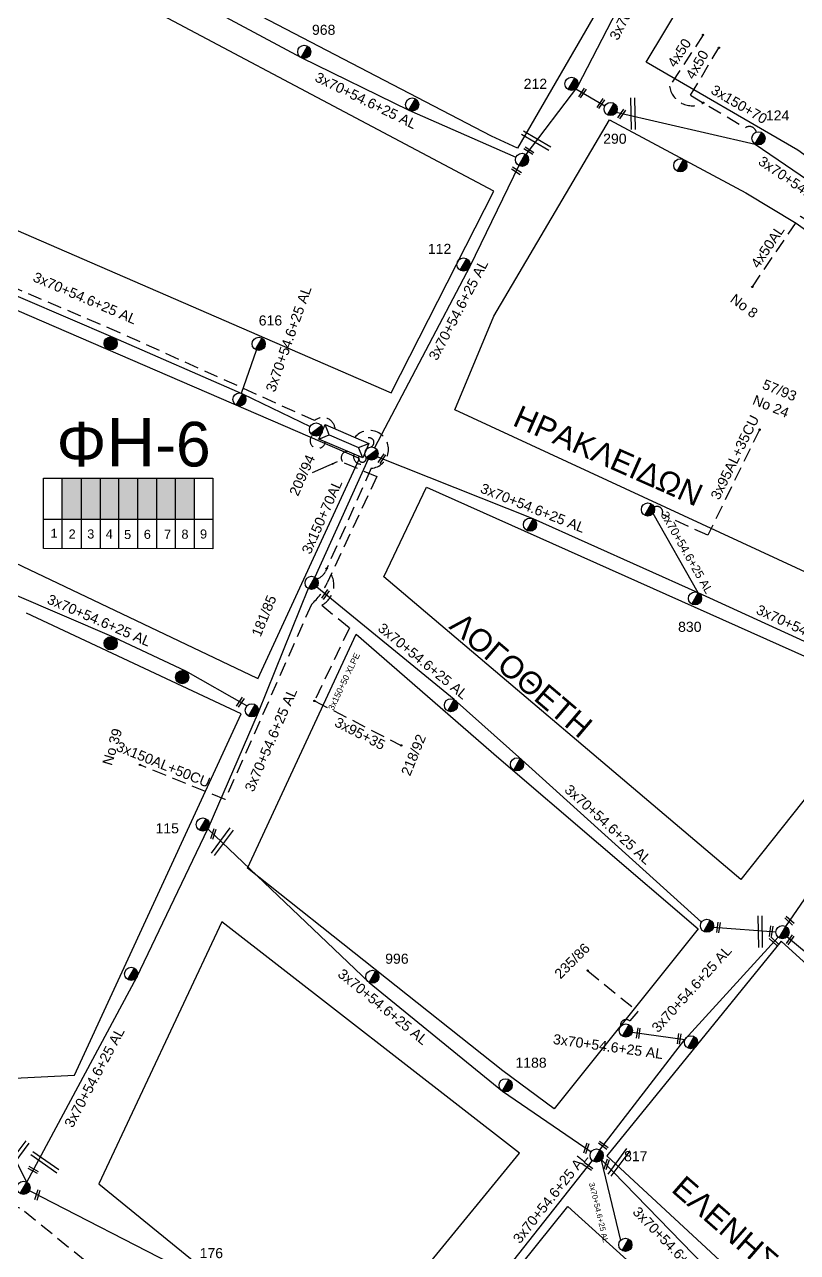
# Model space of a CAD drawing. Header units: millimetres. Extents: x 7477 to 9676, y 1828 to 2857.
# Drawn here: x 8638.7 to 8777, y 2237.8 to 2457.9 of the extents above; entities that cross this region are included whole.
import ezdxf
from ezdxf.enums import TextEntityAlignment as Align

# ---------------------------------------------------------------- set-up
doc = ezdxf.new("R2010")
doc.units = ezdxf.units.MM
doc.linetypes.add('DASHED', pattern=[19.05, 12.7, -6.35])
for name, color, linetype, lineweight in [('3x150+50 XLPE', 7, 'SYN_LINE', 30), ('3x150+70', 7, 'Continuous', 30), ('3x150+70AL', 7, 'DASHED', 30), ('3x150AL+50CU', 7, 'Continuous', 30), ('3x150AL+50CUXLPE', 7, 'Continuous', 30), ('3x70+54.6+25 AL', 7, 'SYN_LINE', 30), ('3x95+35', 7, 'Continuous', 30), ('3x95AL+35CU', 7, 'Continuous', 30), ('4x50', 7, 'Continuous', 30), ('4x50AL', 7, 'Continuous', 30), ('text διευθύνσεων', 250, 'Continuous', 30), ('Υπόβαθρο ΔΕΗ', 7, 'Continuous', 30)]:
    doc.layers.add(name, color=color, linetype=linetype, lineweight=lineweight)
for name, color, linetype in [('Pillar OTE', 7, 'Continuous'), ('TEXT ΚΑΛΩΔΙΩΝ', 7, 'Continuous'), ('Άγνωστα', 7, 'Continuous'), ('ΑΓΝΩΣΤΟ ΥΠΟΓΕΙΟ ΚΑΛΩΔΙΟ', 7, 'DASHED'), ('Επιγραφές - Σχήματα', 7, 'Continuous'), ('Καλώδια ΧΤ   3x150+50CU', 7, 'DASHED'), ('Καλώδια ΧΤ   3x150AL+50CU', 7, 'DASHED'), ('Μηχανική τομή', 7, 'Continuous'), ('Στύλος Ξύλινος', 7, 'Continuous'), ('Στύλος Ξύλινος @ 1', 7, 'Continuous'), ('Στύλος ΦΜ', 7, 'Continuous'), ('Στύλος ΦΜ @ 1', 7, 'Continuous'), ('Συνδέσεις', 7, 'Continuous'), ('Τομή', 7, 'Continuous'), ('Υποσταθμός εναέριος 2 στύλων', 7, 'Continuous'), ('Υποσταθμός πόλεως', 7, 'Continuous')]:
    doc.layers.add(name, color=color, linetype=linetype)
doc.styles.add('arial', font='ARIAL.TTF')
doc.styles.get("Standard").update_dxf_attribs({"font": 'ARIAL.TTF'})
doc.linetypes.add('SYN_LINE', pattern='A,0.5,-0.0001,["/\\/\\/\\/",Standard,S=0.1,R=0,X=0,Y=-0.05],-0.25', length=0.7501)
doc.dimstyles.new('ISO-25', dxfattribs={"dimtxt": 2.5, "dimasz": 2.5, "dimexe": 1.25, "dimexo": 0.625, "dimtad": 1, "dimtxsty": 'Standard', "dimcen": 2.5, "dimadec": 0, "dimazin": 0, "dimtfac": 1, "dimtmove": 0, "dimatfit": 3, "dimfxl": 1, "dimarcsym": 0})

# ---------------------------------------------------------------- blocks, each defined once
blk = doc.blocks.new('ΥΠΑΡΧΩΝ ΤΣΙΜΕΝΤΕΝΙΟΣ ΣΤΥΛΟΣ')
at = {"layer": 'Στύλος ΦΜ'}
blk.add_hatch(color=7, dxfattribs=at).paths.add_polyline_path([(-1.29, -2.28, 0.574793), (2.62, 0, 0.268822), (1.3, 2.27)])
at = {"layer": 'Στύλος ΦΜ', "color": 7}
blk.add_line((-1.29, -2.28), (1.3, 2.27), dxfattribs=at)
blk.add_circle((0, 0), 2.62, dxfattribs=at)
at = {"layer": 'Στύλος ΦΜ', "flags": 4}
for tag, p in [('ΑΡΙΘΜΟΣ', (-4.68, 8.05)), ('ΤΥΠΟΣ', (-4.91, 3.03))]:
    blk.add_attdef(tag, p, '', height=4, dxfattribs=at)
blk = doc.blocks.new('ΥΠΑΡΧΩΝ ΞΥΛΙΝΟΣ ΣΤΥΛΟΣ')
at = {"layer": 'Στύλος Ξύλινος'}
h = blk.add_hatch(color=7, dxfattribs=at)
h.paths.add_polyline_path([(-2.62, 0, 0.270008), (-1.29, -2.28), (1.3, 2.27, 0.576266)])
h.paths.add_polyline_path([(-1.29, -2.28, 0.574793), (2.62, 0, 0.268822), (1.3, 2.27)])
at = {"layer": 'Στύλος Ξύλινος', "color": 7}
blk.add_line((-1.29, -2.28), (1.3, 2.27), dxfattribs=at)
blk.add_circle((0, 0), 2.62, dxfattribs=at)
at = {"layer": 'Στύλος Ξύλινος', "flags": 4}
for tag, p in [('ΑΡΙΘΜΟΣ', (-4.91, 8.6)), ('ΤΥΠΟΣ', (-4.85, 3.39))]:
    blk.add_attdef(tag, p, '', height=4, dxfattribs=at)
blk = doc.blocks.new('ΥΠΟΣΤΑΘΜΟΣ ΕΝΑΕΡΙΟΣ ΕΠΙ 2 ΣΤΥΛΩΝ')
at = {"layer": 'Υποσταθμός εναέριος 2 στύλων', "linetype": 'Continuous'}
for points in [[(-11.97, -2.11, 0.574793), (-8.45, -0.07, 0.268822), (-9.64, 1.98)], [(9.68, -2.15, 0.574793), (13.19, -0.1, 0.268822), (12.01, 1.95)]]:
    blk.add_hatch(color=256, dxfattribs=at).paths.add_polyline_path(points)
for p, q in [((-11.97, -2.11), (-9.64, 1.98)), ((9.68, -2.15), (12.01, 1.95))]:
    blk.add_line(p, q, dxfattribs=at)
for centre in [(-10.81, -0.07), (10.84, -0.1)]:
    blk.add_circle(centre, 2.36, dxfattribs=at)
at = {"layer": 'Υποσταθμός πόλεως', "linetype": 'Continuous', "ltscale": 40}
blk.add_lwpolyline([(-8.57, 2.82), (8.57, 2.82), (8.57, -2.82), (-8.57, -2.82)], close=True, dxfattribs=at)
for points in [[(-5.75, 0), (-8.57, 2.82)], [(-8.57, -2.82), (-5.75, 0)], [(-5.75, 0), (5.75, 0)], [(5.75, 0), (8.57, 2.82)], [(8.57, -2.82), (5.75, 0)]]:
    blk.add_lwpolyline(points, dxfattribs=at)
at = {"layer": 'Υποσταθμός εναέριος 2 στύλων', "ltscale": 40, "flags": 1}
for tag, p in [('ΜΕΤΑΣΧΗΜΑΤΙΣΜΟΣ', (14.09, 2.51)), ('ΙΣΧΥΣ', (14.07, -0.28)), ('ΑΡΙΘΜΟΣ', (14.19, -3))]:
    blk.add_attdef(tag, p, '', height=1.8, dxfattribs=at)
blk = doc.blocks.new('ΜΗΧΑΝΙΚΗ ΤΟΜΗ')
at = {"layer": 'Μηχανική τομή', "ltscale": 40}
for p, q in [((-1.89, 0.78), (5.69, 0.78)), ((-1.89, -0.77), (5.69, -0.77))]:
    blk.add_line(p, q, dxfattribs=at)
blk = doc.blocks.new('ΤΟΜΗ')
at = {"layer": 'Τομή', "ltscale": 40}
for p, q in [((-5.68, 0), (17.06, 0)), ((-5.68, -2.77), (17.06, -2.77))]:
    blk.add_line(p, q, dxfattribs=at)
blk = doc.blocks.new('_ΣΥΝΔΕΣΗ')
at = {"layer": 'Συνδέσεις', "linetype": 'SYN_LINE', "ltscale": 40}
blk.add_hatch(color=256, dxfattribs=at).paths.add_polyline_path([(0.5, -0.01, 1), (-0.5, -0.01, 1)])
at = {"layer": 'Συνδέσεις'}
blk.add_circle((0, -0.01), 0.5, dxfattribs=at)

msp = doc.modelspace()

# ---------------------------------------------------------------- hatches: boundary and pattern name
at = {"layer": 'Καλώδια ΧΤ   3x150AL+50CU', "linetype": 'DASHED', "lineweight": -3, "ltscale": 0.2}
h = msp.add_hatch(color=85, dxfattribs=at)
h.dxf.hatch_style = 1
h.paths.add_polyline_path([(8648.85, 2376.62), (8645.41, 2376.62), (8645.41, 2369.26), (8648.85, 2369.25)])
h = msp.add_hatch(color=1, dxfattribs=at)
h.dxf.hatch_style = 1
h.paths.add_polyline_path([(8648.85, 2369.25), (8652.29, 2369.25), (8652.29, 2376.62), (8648.85, 2376.62)])
h = msp.add_hatch(color=2, dxfattribs=at)
h.dxf.hatch_style = 1
h.paths.add_polyline_path([(8655.52, 2376.62), (8652.23, 2376.62), (8652.23, 2369.25), (8655.52, 2369.25)])
h = msp.add_hatch(color=30, dxfattribs=at)
h.dxf.hatch_style = 1
h.paths.add_polyline_path([(8658.82, 2376.62), (8655.52, 2376.62), (8655.52, 2369.25), (8658.82, 2369.25)])
h = msp.add_hatch(color=5, dxfattribs=at)
h.dxf.hatch_style = 1
h.paths.add_polyline_path([(8662.21, 2376.61), (8658.91, 2376.61), (8658.91, 2369.25), (8662.21, 2369.24)])
h = msp.add_hatch(color=6, dxfattribs=at)
h.dxf.hatch_style = 1
h.paths.add_polyline_path([(8665.54, 2376.61), (8662.25, 2376.61), (8662.25, 2369.25), (8665.54, 2369.24)])
h = msp.add_hatch(color=27, dxfattribs=at)
h.dxf.hatch_style = 1
h.paths.add_polyline_path([(8668.93, 2376.61), (8665.64, 2376.61), (8665.64, 2369.25), (8668.93, 2369.24)])

# ---------------------------------------------------------------- linework, layer by layer
at = {"layer": '3x150+50 XLPE', "color": 2, "linetype": 'DASHED', "lineweight": -3, "ltscale": 0.2}
msp.add_lwpolyline([(8692.76, 2360.39, -0.525719), (8691.87, 2353.86), (8696.83, 2349.76), (8690.58, 2336.68)], format="xyb", dxfattribs=at)
at = {"layer": '3x150+70', "color": 6, "linetype": 'DASHED', "lineweight": -3, "ltscale": 0.2}
msp.add_lwpolyline([(8757.89, 2445.22), (8767.74, 2439.4, -0.530686), (8769.69, 2438.62, 241.95024)], format="xyb", dxfattribs=at)
at = {"layer": '3x150+70AL', "color": 2, "linetype": 'DASHED', "lineweight": -3, "ltscale": 0.2}
msp.add_lwpolyline([(8697.81, 2383.89, -1.508917), (8700.75, 2378.37), (8692.54, 2359.89, -0.232942), (8690.97, 2358.58, 0.78716)], format="xyb", dxfattribs=at)
at = {"layer": '3x150+70AL', "color": 5, "linetype": 'DASHED', "lineweight": -3, "ltscale": 0.2}
msp.add_lwpolyline([(8700.67, 2382.18, 1.716568), (8699.55, 2383.14, -1.00569)], format="xyb", dxfattribs=at)
at = {"layer": '3x150+70AL', "color": 1, "linetype": 'DASHED', "lineweight": -3, "ltscale": 0.2}
msp.add_lwpolyline([(8700.21, 2379.99, -0.979346), (8697.64, 2380.89, 0.227355)], format="xyb", dxfattribs=at)
at = {"layer": '3x150+70AL', "color": 6, "linetype": 'DASHED', "lineweight": -3, "ltscale": 0.2}
msp.add_lwpolyline([(8699.85, 2380.3, -1.415147), (8698.55, 2380.5, -0.073726)], format="xyb", dxfattribs=at)
at = {"layer": '3x150AL+50CU', "color": 85, "linetype": 'DASHED', "lineweight": -3, "ltscale": 0.2}
msp.add_lwpolyline([(8696.56, 2381.36, 0.779724), (8695.87, 2379.34), (8701.77, 2376.89), (8692.87, 2357.84, -0.097341), (8690.02, 2353.95), (8674.59, 2319.01), (8659.32, 2325.21)], format="xyb", dxfattribs=at)
at = {"layer": '3x150AL+50CUXLPE', "color": 1, "linetype": 'DASHED', "lineweight": -3, "ltscale": 0.2}
msp.add_lwpolyline([(8705.99, 2166.69), (8714.36, 2161.28), (8726.8, 2180.49), (8720.96, 2185.13), (8718.41, 2184.6), (8697.06, 2201.56), (8692.56, 2201.95), (8657.9, 2229.4, 0.443398), (8652.48, 2233.94), (8637.83, 2245.85, -0.627492), (8635.99, 2252.05, 0.627492)], format="xyb", dxfattribs=at)
at = {"layer": '3x70+54.6+25 AL', "color": 173, "linetype": 'SYN_LINE', "lineweight": -3, "ltscale": 15}
for points in [[(8752.53, 2475.57), (8737.67, 2446.78)], [(8737.67, 2446.78), (8728.45, 2434.6)], [(8737.35, 2446.36), (8742.58, 2443.34)], [(8741.99, 2254.44), (8766.61, 2229.05), (8800.32, 2199.87)]]:
    msp.add_lwpolyline(points, dxfattribs=at)
at = {"layer": '3x70+54.6+25 AL', "color": 1, "linetype": 'SYN_LINE', "lineweight": -3, "ltscale": 15}
for points in [[(8639.49, 2473.96), (8661.9, 2466.13), (8688.17, 2451.98), (8707.48, 2442.52), (8726.66, 2434.14)], [(8727.16, 2432.64), (8718.4, 2414.53), (8701.34, 2382.05)]]:
    msp.add_lwpolyline(points, dxfattribs=at)
at = {"layer": '3x70+54.6+25 AL', "color": 6, "linetype": 'SYN_LINE', "lineweight": -3, "ltscale": 15}
for points in [[(8744.62, 2442.16), (8769.5, 2436.48), (8803.21, 2413.46), (8844.1, 2385.45)], [(8700.21, 2379.99), (8690.65, 2358.85)], [(8689.48, 2356.8), (8680.48, 2334.63), (8671.46, 2313.74)], [(8678.47, 2335.77), (8667.52, 2342.01), (8654.69, 2348.02), (8636.49, 2355.85)], [(8639.08, 2250.45), (8658.78, 2287.18), (8671.46, 2313.74)]]:
    msp.add_lwpolyline(points, dxfattribs=at)
at = {"layer": '3x70+54.6+25 AL', "color": 27, "linetype": 'SYN_LINE', "lineweight": -3, "ltscale": 15}
for points in [[(8607.5, 2420.83), (8630.23, 2412.25), (8654.45, 2401.87), (8677.72, 2391.74), (8689.82, 2385.86)], [(8671.46, 2313.74), (8700.36, 2286.23), (8724.22, 2266.77), (8740.13, 2255.88)], [(8741.69, 2256.23), (8756.91, 2275.98), (8773.58, 2294.36)], [(8722.04, 2231.08), (8740.37, 2254.29)]]:
    msp.add_lwpolyline(points, dxfattribs=at)
at = {"layer": '3x70+54.6+25 AL', "color": 27, "linetype": 'SYN_LINE', "lineweight": -3, "ltscale": 10}
for points in [[(8677.49, 2391.84), (8680.21, 2399.55)], [(8747.45, 2277.3), (8756.91, 2275.98)]]:
    msp.add_lwpolyline(points, dxfattribs=at)
at = {"layer": '3x70+54.6+25 AL', "color": 5, "linetype": 'SYN_LINE', "lineweight": -3, "ltscale": 15}
for points in [[(8803.61, 2335.75), (8759.3, 2356.07), (8729.76, 2369.29), (8701.8, 2380.4)], [(8759.3, 2356.07), (8751.2, 2370.25)], [(8774.95, 2296.26), (8789.09, 2316.85), (8803.89, 2334.3)], [(8820.24, 2254.16), (8820.24, 2254.16), (8806.33, 2267.71), (8792.84, 2279.79), (8775.18, 2294.38)]]:
    msp.add_lwpolyline(points, dxfattribs=at)
at = {"layer": '3x70+54.6+25 AL', "color": 2, "linetype": 'SYN_LINE', "lineweight": -3, "ltscale": 15}
msp.add_lwpolyline([(8759.86, 2297.02), (8727.72, 2326.1), (8715.61, 2336.92), (8690.98, 2357.08)], dxfattribs=at)
at = {"layer": '3x70+54.6+25 AL', "color": 151, "linetype": 'SYN_LINE', "lineweight": -3, "ltscale": 15}
msp.add_lwpolyline([(8639.08, 2250.45), (8627.13, 2273.96), (8603.26, 2300.19), (8581.95, 2323.46), (8563.82, 2344.74)], dxfattribs=at)
at = {"layer": '3x70+54.6+25 AL', "color": 2, "linetype": 'SYN_LINE', "lineweight": -3, "ltscale": 10}
msp.add_lwpolyline([(8762, 2296.14), (8773.19, 2295.32)], dxfattribs=at)
at = {"layer": '3x70+54.6+25 AL', "color": 7, "linetype": 'SYN_LINE', "lineweight": -3, "ltscale": 15}
msp.add_lwpolyline([(8741.93, 2254.37), (8745.37, 2240)], dxfattribs=at)
at = {"layer": '3x95+35', "color": 2, "linetype": 'DASHED', "lineweight": -3, "ltscale": 0.2}
msp.add_lwpolyline([(8690.58, 2336.68), (8706.12, 2328.71)], dxfattribs=at)
at = {"layer": '3x95AL+35CU', "color": 5, "linetype": 'DASHED', "lineweight": -3, "ltscale": 0.2}
msp.add_lwpolyline([(8770.27, 2385.29), (8761, 2366.36), (8752.84, 2370.14, 0.740515), (8751.4, 2371.38, -9.663456)], format="xyb", dxfattribs=at)
at = {"layer": '4x50', "color": 6, "linetype": 'DASHED', "lineweight": -3, "ltscale": 0.2}
msp.add_lwpolyline([(8760.16, 2456.05), (8754.15, 2446.85, 0.527408), (8760.19, 2443.86, 3.649072)], format="xyb", dxfattribs=at)
msp.add_lwpolyline([(8757.89, 2445.22), (8762.98, 2453.73)], dxfattribs=at)
at = {"layer": '4x50', "color": 85, "linetype": 'Continuous', "lineweight": -3, "ltscale": 0.2}
msp.add_lwpolyline([(8666.96, 2234.78), (8639.54, 2248.89)], dxfattribs=at)
at = {"layer": '4x50AL', "color": 6, "linetype": 'DASHED', "lineweight": -3, "ltscale": 0.2}
msp.add_lwpolyline([(8768.98, 2410.86), (8777.59, 2423.57), (8779.15, 2422.6)], dxfattribs=at)
at = {"layer": 'Pillar OTE', "lineweight": -3, "ltscale": 40}
for points in [[(8642.08, 2363.98), (8642.08, 2376.62), (8672.41, 2376.62), (8672.41, 2363.95), (8642.08, 2363.98)], [(8645.41, 2363.98), (8645.41, 2376.62)], [(8648.85, 2363.97), (8648.85, 2376.62)], [(8652.29, 2363.97), (8652.29, 2376.62)], [(8655.58, 2363.96), (8655.58, 2376.62)], [(8658.97, 2363.96), (8658.97, 2376.62)], [(8662.37, 2363.96), (8662.37, 2376.62)], [(8665.7, 2363.95), (8665.7, 2376.62)], [(8669.09, 2363.95), (8669.09, 2376.62)], [(8642.08, 2369.26), (8672.41, 2369.23)]]:
    msp.add_lwpolyline(points, dxfattribs=at)
at = {"layer": 'ΑΓΝΩΣΤΟ ΥΠΟΓΕΙΟ ΚΑΛΩΔΙΟ', "color": 30, "linetype": 'DASHED', "lineweight": -3, "ltscale": 0.2}
msp.add_lwpolyline([(8694.28, 2385.41, 0.611919), (8690.61, 2386.92), (8655.75, 2402.64), (8630.39, 2413.45), (8609.31, 2421.52, 0.736538), (8607.47, 2421.9, 1.688334)], format="xyb", dxfattribs=at)
at = {"layer": 'ΑΓΝΩΣΤΟ ΥΠΟΓΕΙΟ ΚΑΛΩΔΙΟ', "color": 27, "linetype": 'DASHED', "lineweight": -3, "ltscale": 0.2}
msp.add_lwpolyline([(8739.52, 2288.31), (8748.45, 2281.04), (8747.06, 2279.32, 0.718053), (8745.38, 2278.33, 3.691266)], format="xyb", dxfattribs=at)
at = {"layer": 'Καλώδια ΧΤ   3x150+50CU', "color": 27, "linetype": 'DASHED', "ltscale": 0.2}
msp.add_arc((8691.17, 2383.32), 1.38, 127.8211, 347.9558, dxfattribs=at)
at = {"layer": 'Υπόβαθρο ΔΕΗ', "lineweight": -3}
for points in [[(8722.28, 2437.91), (8642.78, 2479.37), (8666.14, 2520.3), (8721.64, 2491.69), (8750.61, 2476.69), (8726.94, 2435.75)], [(8783.39, 2506.74), (8871.01, 2435.26), (8836.29, 2392.57), (8777.1, 2435.36), (8749.95, 2451.14)], [(8722.69, 2428.05), (8638.73, 2472.67), (8614.8, 2430.75), (8704.32, 2391.92)], [(8715.7, 2388.87), (8722.67, 2405.64), (8743.43, 2440.81), (8767.83, 2427.73), (8776.8, 2422.3), (8829.55, 2384.53), (8803.53, 2352.06), (8800.91, 2349.36)], [(8710.66, 2375), (8783.93, 2342.19), (8787.27, 2330.3), (8766.92, 2304.69), (8702.98, 2358.94)], [(8724.28, 2270.39), (8678.57, 2306.73), (8698.02, 2348.62), (8723.61, 2326.44), (8759.29, 2295.83), (8733.47, 2263.58)], [(8727.31, 2255.66), (8674.01, 2297.09), (8652, 2250.16), (8694.48, 2215.51)], [(8834.8, 2238.39), (8774.12, 2293.64), (8742.9, 2255.14), (8801.17, 2201.17)], [(8725.23, 2190.18), (8716.47, 2197.47), (8730.39, 2215.15), (8725.42, 2219.08), (8710.74, 2201.84), (8704.62, 2207.24), (8724.73, 2232.09), (8735.94, 2246.07), (8793.81, 2193.7), (8767.18, 2163.2), (8763.45, 2159.45)]]:
    msp.add_lwpolyline(points, close=True, dxfattribs=at)
for points in [[(8680.43, 2340.65), (8698.62, 2380.11), (8607.72, 2419.44), (8565.69, 2345.79), (8635.67, 2269.03), (8647.61, 2269.61), (8677.43, 2334.39)], [(8680.39, 2340.67), (8631.87, 2363.79)], [(8677.47, 2334.38), (8639.01, 2352.42)]]:
    msp.add_lwpolyline(points, dxfattribs=at)

# ---------------------------------------------------------------- block references
at = {"layer": 'Μηχανική τομή', "lineweight": -3, "zscale": 0.4999999999999997}
for p, xscale, yscale, rotation in [((8738.31, 2445.23), 0.2499999999999924, 0.2499999999999924, 55.7081618324271), ((8741.61, 2443.33), 0.2499999999999924, 0.2499999999999924, 55.7081618324271), ((8745.35, 2441.47), 0.2499999999999924, 0.2499999999999924, 55.7081618324271), ((8728.57, 2435.56), 0.2500000000001161, 0.2500000000001161, 327.7590395873894), ((8726.33, 2431.95), 0.2500000000001161, 0.2500000000001161, 327.7590395873894), ((8702.42, 2379.7), 0.2499999999999463, 0.2499999999999463, 55.80494535832628), ((8692.32, 2355.35), 0.2499999999999463, 0.2499999999999463, 55.80494535832628), ((8677.07, 2336.04), 0.2499999999999463, 0.2499999999999463, 55.80494535832628), ((8672.35, 2312.41), 0.2499999999999463, 0.2499999999999463, 72.02161003224073), ((8775.97, 2296.96), 0.2499999999999463, 0.2499999999999463, 137.1523998738911), ((8762.86, 2295.61), 0.2499999999999463, 0.2499999999999463, 81.63179804286129), ((8772.29, 2294.93), 0.2499999999999463, 0.2499999999999463, 81.63179804286129), ((8773.17, 2293.29), 0.2499999999999463, 0.2499999999999463, 137.1523998738911), ((8775.51, 2293.47), 0.2499999999999463, 0.2499999999999463, 55.80494535832628), ((8748.52, 2276.67), 0.2499999999999463, 0.2499999999999463, 81.63179804286129), ((8755.83, 2275.65), 0.2499999999999463, 0.2499999999999463, 81.63179804286129), ((8742.67, 2256.74), 0.2499999999999463, 0.2499999999999463, 144.0432200644687), ((8739.12, 2256.09), 0.2499999999999463, 0.2499999999999463, 72.02161003224073), ((8739.91, 2252.95), 0.2499999999999463, 0.2499999999999463, 144.0432200644687), ((8742.78, 2253.23), 0.2499999999999463, 0.2499999999999463, 72.02161003224073), ((8640.66, 2252.38), 0.2499999999999463, 0.2499999999999463, 150.6550577237379), ((8640.87, 2247.71), 0.2499999999999463, 0.2499999999999463, 72.02161003224073)]:
    msp.add_blockref('ΜΗΧΑΝΙΚΗ ΤΟΜΗ', p, dxfattribs=dict(at, xscale=xscale, yscale=yscale, rotation=rotation))
at = {"layer": 'Στύλος Ξύλινος @ 1', "lineweight": -3, "ltscale": 40, "xscale": 0.4499999999998181, "yscale": 0.4499999999998181, "zscale": 0.4499999999998181}
for p in [(8654.08, 2400.75), (8654.1, 2347), (8666.9, 2340.93)]:
    msp.add_blockref('ΥΠΑΡΧΩΝ ΞΥΛΙΝΟΣ ΣΤΥΛΟΣ', p, dxfattribs=at)
at = {"layer": 'Στύλος ΦΜ @ 1', "lineweight": -3, "ltscale": 40}
ref = msp.add_blockref('ΥΠΑΡΧΩΝ ΤΣΙΜΕΝΤΕΝΙΟΣ ΣΤΥΛΟΣ', (8688.75, 2453), dxfattribs=dict(at, xscale=0.449999999999818, yscale=0.449999999999818, zscale=0.449999999999818))
ref.add_attrib('ΤΥΠΟΣ', '968', (8690.13, 2456.05), dxfattribs={"layer": 'Στύλος ΦΜ', "height": 1.8, "flags": 4})
ref = msp.add_blockref('ΥΠΑΡΧΩΝ ΤΣΙΜΕΝΤΕΝΙΟΣ ΣΤΥΛΟΣ', (8736.59, 2447.26), dxfattribs=dict(at, xscale=0.4499999999998181, yscale=0.4499999999998181, zscale=0.4499999999998181))
ref.add_attrib('ΤΥΠΟΣ', '212', (8728.04, 2446.37), dxfattribs={"layer": 'Στύλος ΦΜ', "height": 1.8, "rotation": 360, "flags": 4})
for p, xscale, yscale, zscale in [((8708.06, 2443.55), 0.4499999999998181, 0.4499999999998181, 0.4499999999998181), ((8727.74, 2433.66), 0.4499999999998181, 0.4499999999998181, 0.4499999999998181), ((8756.08, 2432.66), 0.4499999999998181, 0.4499999999998181, 0.4499999999998181), ((8677.14, 2390.71), 0.4499999999998181, 0.4499999999998181, 0.4499999999998181), ((8750.29, 2370.99), 0.449999999999818, 0.449999999999818, 0.449999999999818), ((8729.17, 2368.27), 0.4499999999998181, 0.4499999999998181, 0.4499999999998181), ((8690.07, 2357.83), 0.449999999999818, 0.449999999999818, 0.449999999999818), ((8715.02, 2335.9), 0.449999999999818, 0.449999999999818, 0.449999999999818), ((8679.37, 2335), 0.449999999999818, 0.449999999999818, 0.449999999999818), ((8726.84, 2325.31), 0.449999999999818, 0.449999999999818, 0.449999999999818), ((8760.85, 2296.39), 0.4499999999998181, 0.4499999999998181, 0.4499999999998181), ((8774.37, 2295.24), 0.4499999999998181, 0.4499999999998181, 0.4499999999998181), ((8657.75, 2287.76), 0.4499999999998181, 0.4499999999998181, 0.4499999999998181), ((8746.32, 2277.62), 0.4499999999998181, 0.4499999999998181, 0.4499999999998181), ((8757.99, 2275.51), 0.4499999999998181, 0.4499999999998181, 0.4499999999998181), ((8638.49, 2249.42), 0.4499999999998181, 0.4499999999998181, 0.4499999999998181), ((8746.24, 2239.21), 0.4499999999998181, 0.4499999999998181, 0.4499999999998181)]:
    msp.add_blockref('ΥΠΑΡΧΩΝ ΤΣΙΜΕΝΤΕΝΙΟΣ ΣΤΥΛΟΣ', p, dxfattribs=dict(at, xscale=xscale, yscale=yscale, zscale=zscale))
ref = msp.add_blockref('ΥΠΑΡΧΩΝ ΤΣΙΜΕΝΤΕΝΙΟΣ ΣΤΥΛΟΣ', (8743.6, 2442.75), dxfattribs=dict(at, xscale=0.449999999999818, yscale=0.449999999999818, zscale=0.449999999999818))
ref.add_attrib('ΤΥΠΟΣ', '290', (8742.27, 2436.53), dxfattribs={"layer": 'Στύλος ΦΜ', "height": 1.8, "flags": 4})
ref = msp.add_blockref('ΥΠΑΡΧΩΝ ΤΣΙΜΕΝΤΕΝΙΟΣ ΣΤΥΛΟΣ', (8770.08, 2437.51), dxfattribs=dict(at, xscale=0.449999999999818, yscale=0.449999999999818, zscale=0.449999999999818))
ref.add_attrib('ΤΥΠΟΣ', '124', (8771.4, 2440.7), dxfattribs={"layer": 'Στύλος ΦΜ', "height": 1.8, "flags": 4})
ref = msp.add_blockref('ΥΠΑΡΧΩΝ ΤΣΙΜΕΝΤΕΝΙΟΣ ΣΤΥΛΟΣ', (8717.27, 2414.88), dxfattribs=dict(at, xscale=0.4499999999998181, yscale=0.4499999999998181, zscale=0.4499999999998181))
ref.add_attrib('ΤΥΠΟΣ', '112', (8710.88, 2416.79), dxfattribs={"layer": 'Στύλος ΦΜ', "height": 1.8, "flags": 4})
ref = msp.add_blockref('ΥΠΑΡΧΩΝ ΤΣΙΜΕΝΤΕΝΙΟΣ ΣΤΥΛΟΣ', (8680.6, 2400.66), dxfattribs=dict(at, xscale=0.4499999999998181, yscale=0.4499999999998181, zscale=0.4499999999998181))
ref.add_attrib('ΤΥΠΟΣ', '616', (8680.6, 2403.96), dxfattribs={"layer": 'Στύλος ΦΜ', "height": 1.8, "flags": 4})
ref = msp.add_blockref('ΥΠΑΡΧΩΝ ΤΣΙΜΕΝΤΕΝΙΟΣ ΣΤΥΛΟΣ', (8758.71, 2355.05), dxfattribs=dict(at, xscale=0.4499999999998181, yscale=0.4499999999998181, zscale=0.4499999999998181))
ref.add_attrib('ΤΥΠΟΣ', '830', (8755.68, 2349.06), dxfattribs={"layer": 'Στύλος ΦΜ', "height": 1.8, "flags": 4})
ref = msp.add_blockref('ΥΠΑΡΧΩΝ ΤΣΙΜΕΝΤΕΝΙΟΣ ΣΤΥΛΟΣ', (8670.58, 2314.53), dxfattribs=dict(at, xscale=0.449999999999818, yscale=0.449999999999818, zscale=0.449999999999818))
ref.add_attrib('ΤΥΠΟΣ', '115', (8662.12, 2312.95), dxfattribs={"layer": 'Στύλος ΦΜ', "height": 1.8, "flags": 4})
ref = msp.add_blockref('ΥΠΑΡΧΩΝ ΤΣΙΜΕΝΤΕΝΙΟΣ ΣΤΥΛΟΣ', (8700.94, 2287.25), dxfattribs=dict(at, xscale=0.449999999999818, yscale=0.449999999999818, zscale=0.449999999999818))
ref.add_attrib('ΤΥΠΟΣ', '996', (8703.24, 2289.58), dxfattribs={"layer": 'Στύλος ΦΜ', "height": 1.8, "flags": 4})
ref = msp.add_blockref('ΥΠΑΡΧΩΝ ΤΣΙΜΕΝΤΕΝΙΟΣ ΣΤΥΛΟΣ', (8724.8, 2267.8), dxfattribs=dict(at, xscale=0.449999999999818, yscale=0.449999999999818, zscale=0.449999999999818))
ref.add_attrib('ΤΥΠΟΣ', '1188', (8726.56, 2270.95), dxfattribs={"layer": 'Στύλος ΦΜ', "height": 1.8, "flags": 4})
ref = msp.add_blockref('ΥΠΑΡΧΩΝ ΤΣΙΜΕΝΤΕΝΙΟΣ ΣΤΥΛΟΣ', (8741.1, 2255.21), dxfattribs=dict(at, xscale=0.4499999999998181, yscale=0.4499999999998181, zscale=0.4499999999998181))
ref.add_attrib('ΤΥΠΟΣ', '817', (8746.01, 2254.19), dxfattribs={"layer": 'Στύλος ΦΜ', "height": 1.8, "flags": 4})
ref = msp.add_blockref('ΥΠΑΡΧΩΝ ΤΣΙΜΕΝΤΕΝΙΟΣ ΣΤΥΛΟΣ', (8668.11, 2235.04), dxfattribs=dict(at, xscale=0.449999999999818, yscale=0.449999999999818, zscale=0.449999999999818))
ref.add_attrib('ΤΥΠΟΣ', '176', (8670.02, 2236.82), dxfattribs={"layer": 'Στύλος ΦΜ', "height": 1.8, "flags": 4})
at = {"layer": 'Συνδέσεις', "lineweight": -3, "xscale": 0.25, "yscale": 0.25, "zscale": 0.25}
for p in [(8760.16, 2456.05), (8762.98, 2453.73), (8760.19, 2443.87), (8768.98, 2410.87), (8770.27, 2385.29), (8692.76, 2360.39), (8690.58, 2336.68), (8706.12, 2328.71), (8659.33, 2325.21), (8739.48, 2288.37)]:
    msp.add_blockref('_ΣΥΝΔΕΣΗ', p, dxfattribs=at)
at = {"layer": 'Τομή', "lineweight": -3}
for p, xscale, yscale, zscale, rotation in [((8747.9, 2443.33), 0.2499999999999995, 0.2499999999999995, 0.2499999999999995, 270.9550474714156), ((8729.25, 2438.13), 0.2499999999999995, 0.2499999999999995, 0.2499999999999995, 329.4184752295452), ((8672.97, 2310.52), 0.2499999999999996, 0.2499999999999996, 0.2499999999999996, 53.64867218581642), ((8770.68, 2296.75), 0.2499999999999995, 0.2499999999999995, 0.2499999999999995, 270.9550474714197), ((8636.41, 2254.42), 0.2499999999999996, 0.2499999999999996, 0.2499999999999996, 53.64867218581642), ((8641.33, 2255.12), 0.2499999999999996, 0.2499999999999996, 0.2499999999999996, 325.0916792499096), ((8744, 2253.04), 0.2499999999999996, 0.2499999999999996, 0.2499999999999996, 53.64867218581642)]:
    msp.add_blockref('ΤΟΜΗ', p, dxfattribs=dict(at, xscale=xscale, yscale=yscale, zscale=zscale, rotation=rotation))
at = {"layer": 'Υποσταθμός εναέριος 2 στύλων', "lineweight": -3, "xscale": 0.5, "yscale": 0.5, "zscale": 0.5, "rotation": 336.603798546248}
msp.add_blockref('ΥΠΟΣΤΑΘΜΟΣ ΕΝΑΕΡΙΟΣ ΕΠΙ 2 ΣΤΥΛΩΝ', (8695.84, 2383.21), dxfattribs=at)

# ---------------------------------------------------------------- texts
at = {"lineweight": -3, "ltscale": 30, "char_height": 1.63, "width": 11.2573, "attachment_point": 1}
for s, insert in [('1', (8643.32, 2367.54)), ('2', (8646.56, 2367.41)), ('3', (8649.89, 2367.41)), ('4', (8653.2, 2367.41)), ('5', (8656.5, 2367.32)), ('6', (8660.02, 2367.35)), ('7', (8663.65, 2367.35)), ('8', (8666.76, 2367.38)), ('9', (8670.09, 2367.41))]:
    msp.add_mtext(s, dxfattribs=dict(at, insert=insert))
at = {"layer": 'text διευθύνσεων', "color": 7, "lineweight": -3}
msp.add_text('ΛΟΓΟΘΕΤΗ', height=4, rotation=319.6904, dxfattribs=at).set_placement((8727.61, 2341.32), align=Align.MIDDLE_CENTER)
at = {"layer": 'text διευθύνσεων', "color": 7, "lineweight": -3, "ltscale": 40, "char_height": 4, "width": 94.4586, "attachment_point": 1, "style": 'arial'}
for s, insert, rotation in [('HPAKΛEIΔΩN', (8727.47, 2389.79), 336.0552), ('EΛENHΣ ΠAΠAΔAKH', (8756.9, 2251.89), 318.972)]:
    msp.add_mtext(s, dxfattribs=dict(at, insert=insert, rotation=rotation))
at = {"layer": 'TEXT ΚΑΛΩΔΙΩΝ', "linetype": 'Continuous', "lineweight": -3, "ltscale": 0.2}
for s, height, rotation, p in [('3x70+54.6+25 AL', 1.8, 62.6992, (8748.65, 2464.14)), ('4x50', 1.8, 56.8413, (8755.89, 2452.82)), ('4x50', 1.8, 59.1489, (8759.08, 2450.71)), ('3x70+54.6+25 AL', 1.8, 333.9146, (8699.8, 2444.28)), ('3x150+70', 1.8, 329.4314, (8766.63, 2443.6)), ('3x70+54.6+25 AL', 1.8, 325.6566, (8778.58, 2428.1)), ('4x50AL', 1.8, 55.8872, (8771.71, 2418.1)), ('3x70+54.6+25 AL', 1.8, 62.2892, (8716.34, 2406.74)), ('3x70+54.6+25 AL', 1.8, 336.7898, (8649.49, 2408.87)), ('3x70+54.6+25 AL', 1.8, 70.6005, (8685.94, 2401.55)), ('3x95AL+35CU', 1.8, 63.9036, (8765.84, 2380.34)), ('209/94', 1.8, 66.0342, (8688.37, 2377.12)), ('3x150+70AL', 1.8, 66.0342, (8691.92, 2369.68)), ('3x70+54.6+25 AL', 1.8, 338.3409, (8729.67, 2371.26)), ('3x70+54.6+25 AL', 1.5, 299.7264, (8757.26, 2363.27)), ('3x70+54.6+25 AL', 1.8, 336.7168, (8652.02, 2351.13)), ('3x70+54.6+25 AL', 1.8, 335.367, (8778.9, 2349.06)), ('3x70+54.6+25 AL', 1.8, 320.6931, (8710.02, 2343.82)), ('3x150+50 XLPE', 1.1, 64.434, (8695.87, 2340.16)), ('3x70+54.6+25 AL', 1.8, 66.6369, (8682.77, 2329.71)), ('3x95+35', 1.8, 332.8317, (8698.74, 2330.84)), ('3x150AL+50CU', 1.8, 337.9214, (8663.51, 2325.29)), ('3x70+54.6+25 AL', 1.8, 317.8712, (8743.16, 2314.55)), ('3x70+54.6+25 AL', 1.8, 47.8135, (8758.09, 2285.06)), ('3x70+54.6+25 AL', 1.8, 320.8048, (8702.85, 2281.87)), ('3x70+54.6+25 AL', 1.8, 61.7952, (8651.18, 2269.21)), ('3x70+54.6+25 AL', 1.8, 352.079, (8743.16, 2274.75)), ('3x70+54.6+25 AL', 1.8, 51.6853, (8732.82, 2247.63)), ('3x70+54.6+25 AL', 1, 283.4671, (8741.48, 2245)), ('3x70+54.6+25 AL', 1.8, 314.1128, (8754.96, 2238.47))]:
    msp.add_text(s, height=height, rotation=rotation, dxfattribs=at).set_placement(p, align=Align.MIDDLE_CENTER)
at = {"layer": 'Άγνωστα', "lineweight": -3, "ltscale": 40, "char_height": 1.8, "width": 27.758, "attachment_point": 1, "style": 'arial'}
for s, insert, rotation in [('No 8', (8765.92, 2409.77), 323.3533), ('57/93', (8771.29, 2394.38), 337.8742), ('No 24', (8769.54, 2391.58), 337.8742), ('181/85', (8679.25, 2348.71), 67.7828), ('No 39', (8652.55, 2325.49), 73.3986), ('218/92', (8706.02, 2323.78), 67.7828), ('235/86', (8733.36, 2288), 45.129)]:
    msp.add_mtext(s, dxfattribs=dict(at, insert=insert, rotation=rotation))
at = {"layer": 'Υπόβαθρο ΔΕΗ', "lineweight": -3, "insert": (8644.4, 2387.36), "char_height": 8, "width": 84.6573, "attachment_point": 1}
msp.add_mtext('Φ{\\H1.0833x;H}-6', dxfattribs=at)

# ---------------------------------------------------------------- leaders
at = {"layer": 'Επιγραφές - Σχήματα', "lineweight": -3, "ltscale": 40}
msp.add_leader([(8694.66, 2379.52), (8690.14, 2377.56)], dimstyle='ISO-25', override={"dimasz": 1, "dimtad": 0}, dxfattribs=at)

doc.saveas('drawing.dxf')
